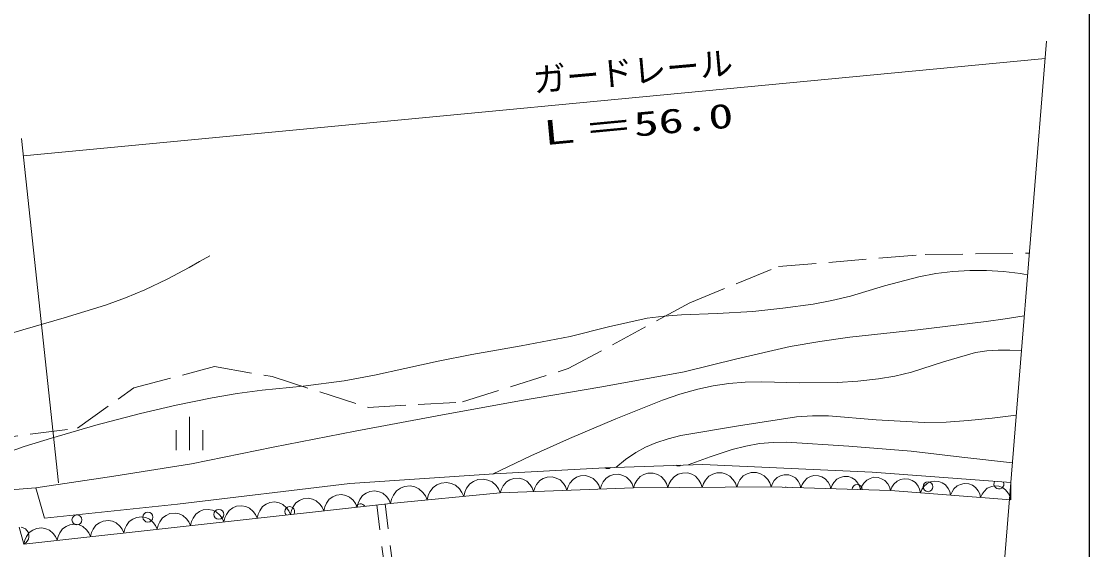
# Model space of a CAD drawing. Units: millimetres, scale not verified. Extents: x 66827 to 706827, y 1730 to 361730.
# Drawn here: x 541968 to 605827, y 280146 to 311703 of the extents above; entities that cross this region are included whole.
import ezdxf
from ezdxf.enums import TextEntityAlignment as Align

# ---------------------------------------------------------------- set-up
doc = ezdxf.new("R2010")
doc.units = ezdxf.units.MM
doc.header["$LTSCALE"] = 1000
doc.linetypes.add('USER2', pattern=[3, 2.25, -0.75])
doc.linetypes.add('USER4', pattern=[2.5, 1.5, -1])
for name, color, linetype, lineweight in [('M-TTL-BAND', 7, 'Continuous', 25), ('S-BGD', 1, 'Continuous', 13), ('S-BGD-HTXT', 6, 'Continuous', 13)]:
    doc.layers.add(name, color=color, linetype=linetype, lineweight=lineweight)
doc.styles.add('ＭＳ ゴシック', font='')
doc.styles.get('ＭＳ ゴシック').set_extended_font_data('MS Gothic')

msp = doc.modelspace()

# ---------------------------------------------------------------- linework, layer by layer
at = {"layer": 'M-TTL-BAND'}
msp.add_line((605827, 1730), (605827, 351730), dxfattribs=at)
at = {"layer": 'S-BGD'}
for p, q in [((552614, 297349), (553243, 297703)), ((550687, 296309), (551993, 297004)), ((551993, 297004), (552614, 297349)), ((549357, 295668), (550687, 296309)), ((593568, 295903), (595625, 296452)), ((595625, 296452), (596637, 296635)), ((596637, 296635), (597658, 296758)), ((597658, 296758), (598656, 296820)), ((598656, 296820), (599656, 296822)), ((599656, 296822), (600673, 296757)), ((600673, 296757), (601685, 296633)), ((601685, 296633), (601903, 296601)), ((601903, 296601), (602120, 296567)), ((548188, 295181), (549357, 295668)), ((591527, 295297), (593568, 295903)), ((546995, 294750), (548188, 295181)), ((590423, 295024), (591527, 295297)), ((544528, 293985), (546995, 294750)), ((585687, 294376), (587493, 294562)), ((587493, 294562), (589305, 294810)), ((589305, 294810), (590423, 295024)), ((542059, 293283), (544528, 293985)), ((577075, 293456), (579372, 293966)), ((579372, 293966), (580398, 294099)), ((580398, 294099), (581433, 294172)), ((581433, 294172), (583565, 294244)), ((583565, 294244), (585687, 294376)), ((595564, 293276), (599638, 293772)), ((599638, 293772), (600775, 293936)), ((600775, 293936), (601921, 294107)), ((539290, 292473), (542059, 293283)), ((574783, 292885), (577075, 293456)), ((591488, 292840), (595564, 293276)), ((571838, 292315), (574783, 292885)), ((587921, 292280), (589695, 292589)), ((589695, 292589), (591488, 292840)), ((568893, 291806), (571838, 292315)), ((584745, 291549), (587921, 292280)), ((597092, 291366), (599006, 291917)), ((599006, 291917), (599679, 292021)), ((599679, 292021), (600360, 292065)), ((600360, 292065), (601049, 292063)), ((601049, 292063), (601752, 292027)), ((564883, 290958), (566882, 291411)), ((566882, 291411), (568893, 291806)), ((581583, 290758), (584745, 291549)), ((595175, 290752), (597092, 291366)), ((561262, 290223), (563077, 290561)), ((563077, 290561), (564883, 290958)), ((576665, 289871), (581583, 290758)), ((594190, 290518), (595175, 290752)), ((558815, 289913), (561262, 290223)), ((582404, 289732), (583322, 289935)), ((583322, 289935), (584250, 290077)), ((584250, 290077), (585234, 290158)), ((585234, 290158), (586222, 290178)), ((586222, 290178), (588493, 290120)), ((588493, 290120), (590763, 290121)), ((590763, 290121), (591976, 290202)), ((591976, 290202), (593196, 290344)), ((593196, 290344), (594190, 290518)), ((553372, 289223), (554861, 289473)), ((554861, 289473), (556358, 289663)), ((556358, 289663), (558815, 289913)), ((571749, 289027), (576665, 289871)), ((580291, 289066), (581337, 289428)), ((581337, 289428), (582404, 289732)), ((549087, 288279), (551217, 288779)), ((551217, 288779), (553372, 289223)), ((566832, 288137), (571749, 289027)), ((577496, 287956), (580291, 289066)), ((546422, 287575), (549087, 288279)), ((552022, 288083), (552022, 286083)), ((561926, 287227), (566832, 288137)), ((584845, 287548), (588297, 288082)), ((588297, 288082), (589252, 288138)), ((589252, 288138), (590218, 288133)), ((590218, 288133), (593067, 287905)), ((598566, 287863), (600005, 288008)), ((600005, 288008), (601440, 288176)), ((543776, 286814), (546422, 287575)), ((574732, 286793), (577496, 287956)), ((581398, 286954), (584845, 287548)), ((593067, 287905), (595930, 287736)), ((595930, 287736), (597248, 287769)), ((597248, 287769), (598566, 287863)), ((542129, 286297), (543776, 286814)), ((551222, 287288), (551222, 286088)), ((552822, 287288), (552822, 286088)), ((557025, 286266), (561926, 287227)), ((572418, 285752), (574732, 286793)), ((579894, 286523), (580639, 286768)), ((580639, 286768), (581398, 286954)), ((540504, 285724), (542129, 286297)), ((552139, 285268), (557025, 286266)), ((578704, 285952), (579285, 286264)), ((579285, 286264), (579894, 286523)), ((583136, 285692), (584466, 286122)), ((584466, 286122), (585278, 286331)), ((585278, 286331), (586100, 286481)), ((586100, 286481), (586901, 286554)), ((586901, 286554), (587708, 286567)), ((587708, 286567), (591441, 286328)), ((591441, 286328), (595161, 286030)), ((570141, 284663), (572418, 285752)), ((577496, 285053), (578079, 285525)), ((578079, 285525), (578704, 285952)), ((581829, 285207), (583136, 285692)), ((595161, 286030), (598179, 285664)), ((598179, 285664), (601209, 285332)), ((547486, 284525), (552139, 285268)), ((570237, 284669), (576856, 285031)), ((576856, 285031), (582699, 285238)), ((582699, 285238), (592834, 284772)), ((542824, 283841), (547486, 284525)), ((561601, 284100), (570237, 284669)), ((569000, 284224), (568772, 284070)), ((569249, 284330), (569000, 284224)), ((569588, 284362), (569249, 284330)), ((569853, 284305), (569588, 284362)), ((570106, 284196), (569853, 284305)), ((570342, 283976), (570106, 284196)), ((570962, 284188), (570776, 283962)), ((571176, 284316), (570962, 284188)), ((571407, 284400), (571176, 284316)), ((571716, 284412), (571407, 284400)), ((571953, 284347), (571716, 284412)), ((572176, 284236), (571953, 284347)), ((572379, 284024), (572176, 284236)), ((572953, 284266), (572767, 284039)), ((573167, 284394), (572953, 284266)), ((573398, 284478), (573167, 284394)), ((573707, 284490), (573398, 284478)), ((573944, 284424), (573707, 284490)), ((574167, 284313), (573944, 284424)), ((574370, 284102), (574167, 284313)), ((574944, 284344), (574758, 284117)), ((575158, 284472), (574944, 284344)), ((575389, 284555), (575158, 284472)), ((575697, 284567), (575389, 284555)), ((575934, 284502), (575697, 284567)), ((576158, 284391), (575934, 284502)), ((576361, 284179), (576158, 284391)), ((576488, 283990), (576361, 284179)), ((576749, 284195), (576642, 283996)), ((576934, 284421), (576749, 284195)), ((577149, 284549), (576934, 284421)), ((577380, 284633), (577149, 284549)), ((577688, 284645), (577380, 284633)), ((577925, 284579), (577688, 284645)), ((578149, 284468), (577925, 284579)), ((578351, 284257), (578149, 284468)), ((578478, 284068), (578351, 284257)), ((578760, 284280), (578643, 284078)), ((578959, 284507), (578760, 284280)), ((579184, 284632), (578959, 284507)), ((579425, 284710), (579184, 284632)), ((579744, 284712), (579425, 284710)), ((579986, 284637), (579744, 284712)), ((580212, 284515), (579986, 284637)), ((580414, 284290), (580212, 284515)), ((580539, 284090), (580414, 284290)), ((580815, 284292), (580698, 284091)), ((581014, 284520), (580815, 284292)), ((581239, 284645), (581014, 284520)), ((581480, 284723), (581239, 284645)), ((581799, 284725), (581480, 284723)), ((582041, 284650), (581799, 284725)), ((582268, 284528), (582041, 284650)), ((582470, 284303), (582268, 284528)), ((582594, 284103), (582470, 284303)), ((582871, 284305), (582754, 284104)), ((583070, 284533), (582871, 284305)), ((583295, 284657), (583070, 284533)), ((583536, 284736), (583295, 284657)), ((583854, 284738), (583536, 284736)), ((584096, 284663), (583854, 284738)), ((584323, 284541), (584096, 284663)), ((584525, 284316), (584323, 284541)), ((584650, 284116), (584525, 284316)), ((584926, 284318), (584809, 284117)), ((585125, 284546), (584926, 284318)), ((585350, 284670), (585125, 284546)), ((585591, 284749), (585350, 284670)), ((585910, 284751), (585591, 284749)), ((586152, 284675), (585910, 284751)), ((586379, 284554), (586152, 284675)), ((586581, 284329), (586379, 284554)), ((586705, 284129), (586581, 284329)), ((586969, 284267), (586861, 284096)), ((587148, 284458), (586969, 284267)), ((587348, 284560), (587148, 284458)), ((587559, 284621), (587348, 284560)), ((587836, 284613), (587559, 284621)), ((588043, 284540), (587836, 284613)), ((588237, 284427), (588043, 284540)), ((588405, 284226), (588237, 284427)), ((588507, 284049), (588405, 284226)), ((588753, 284216), (588645, 284045)), ((588932, 284407), (588753, 284216)), ((589132, 284508), (588932, 284407)), ((589343, 284569), (589132, 284508)), ((589620, 284561), (589343, 284569)), ((589827, 284488), (589620, 284561)), ((590021, 284375), (589827, 284488)), ((590189, 284174), (590021, 284375)), ((590291, 283997), (590189, 284174)), ((590716, 284355), (590537, 284164)), ((590916, 284456), (590716, 284355)), ((591127, 284517), (590916, 284456)), ((591404, 284509), (591127, 284517)), ((591611, 284436), (591404, 284509)), ((591805, 284323), (591611, 284436)), ((591973, 284122), (591805, 284323)), ((592500, 284303), (592321, 284112)), ((592700, 284405), (592500, 284303)), ((592911, 284465), (592700, 284405)), ((592834, 284772), (601107, 284152)), ((593188, 284457), (592911, 284465)), ((593395, 284385), (593188, 284457)), ((593589, 284272), (593395, 284385)), ((593757, 284070), (593589, 284272)), ((594316, 284238), (594125, 284054)), ((594522, 284330), (594316, 284238)), ((594739, 284381), (594522, 284330)), ((595017, 284359), (594739, 284381)), ((595223, 284275), (595017, 284359)), ((595412, 284151), (595223, 284275)), ((596319, 284188), (596113, 284096)), ((596536, 284239), (596319, 284188)), ((596814, 284217), (596536, 284239)), ((597020, 284133), (596814, 284217)), ((533309, 283066), (542824, 283841)), ((542824, 283841), (543341, 282032)), ((551304, 282859), (561601, 284100)), ((562796, 283620), (562570, 283519)), ((563105, 283654), (562796, 283620)), ((563347, 283605), (563105, 283654)), ((563579, 283510), (563347, 283605)), ((564399, 283656), (564208, 283396)), ((564627, 283810), (564399, 283656)), ((564876, 283916), (564627, 283810)), ((565215, 283949), (564876, 283916)), ((565480, 283891), (565215, 283949)), ((565732, 283782), (565480, 283891)), ((565968, 283562), (565732, 283782)), ((566120, 283361), (565968, 283562)), ((566395, 283602), (566289, 283377)), ((566585, 283863), (566395, 283602)), ((566813, 284017), (566585, 283863)), ((567063, 284123), (566813, 284017)), ((567401, 284155), (567063, 284123)), ((567666, 284098), (567401, 284155)), ((567919, 283989), (567666, 284098)), ((568155, 283769), (567919, 283989)), ((568306, 283568), (568155, 283769)), ((568412, 283324), (568306, 283568)), ((568476, 283584), (568412, 283324)), ((568581, 283809), (568476, 283584)), ((568772, 284070), (568581, 283809)), ((570493, 283775), (570342, 283976)), ((570599, 283531), (570493, 283775)), ((578562, 283841), (570599, 283531)), ((570669, 283763), (570599, 283531)), ((570776, 283962), (570669, 283763)), ((572506, 283835), (572379, 284024)), ((572590, 283609), (572506, 283835)), ((572660, 283841), (572590, 283609)), ((572767, 284039), (572660, 283841)), ((574497, 283912), (574370, 284102)), ((574580, 283686), (574497, 283912)), ((574651, 283918), (574580, 283686)), ((574758, 284117), (574651, 283918)), ((576571, 283764), (576488, 283990)), ((576642, 283996), (576571, 283764)), ((578562, 283841), (578478, 284068)), ((578643, 284078), (578562, 283841)), ((586784, 283893), (578562, 283841)), ((580617, 283854), (580539, 284090)), ((580698, 284091), (580617, 283854)), ((582673, 283867), (582594, 284103)), ((582754, 284104), (582673, 283867)), ((584728, 283880), (584650, 284116)), ((584809, 284117), (584728, 283880)), ((586784, 283893), (586705, 284129)), ((586861, 284096), (586784, 283893)), ((593920, 283686), (586784, 283893)), ((588568, 283841), (588507, 284049)), ((588645, 284045), (588568, 283841)), ((590352, 283790), (590291, 283997)), ((590429, 283993), (590352, 283790)), ((590537, 284164), (590429, 283993)), ((592075, 283945), (591973, 284122)), ((592136, 283738), (592075, 283945)), ((592213, 283941), (592136, 283738)), ((592321, 284112), (592213, 283941)), ((593859, 283893), (593757, 284070)), ((593920, 283686), (593859, 283893)), ((594008, 283887), (593920, 283686)), ((601107, 283118), (593920, 283686)), ((594125, 284054), (594008, 283887)), ((595572, 283940), (595412, 284151)), ((595666, 283756), (595572, 283940)), ((595717, 283544), (595666, 283756)), ((595805, 283745), (595717, 283544)), ((595922, 283912), (595805, 283745)), ((596113, 284096), (595922, 283912)), ((597209, 284009), (597020, 284133)), ((597369, 283798), (597209, 284009)), ((597462, 283614), (597369, 283798)), ((597514, 283402), (597462, 283614)), ((597602, 283603), (597514, 283402)), ((597719, 283770), (597602, 283603)), ((597910, 283954), (597719, 283770)), ((598116, 284046), (597910, 283954)), ((598332, 284097), (598116, 284046)), ((598611, 284075), (598332, 284097)), ((598817, 283990), (598611, 284075)), ((599006, 283867), (598817, 283990)), ((599165, 283655), (599006, 283867)), ((599259, 283472), (599165, 283655)), ((599516, 283628), (599399, 283461)), ((599707, 283812), (599516, 283628)), ((599913, 283904), (599707, 283812)), ((600129, 283954), (599913, 283904)), ((600408, 283932), (600129, 283954)), ((600614, 283848), (600408, 283932)), ((600803, 283725), (600614, 283848)), ((600962, 283513), (600803, 283725)), ((601107, 284152), (601107, 283118)), ((564039, 282911), (542125, 280482)), ((556819, 282957), (556594, 282857)), ((557128, 282992), (556819, 282957)), ((557370, 282943), (557128, 282992)), ((557603, 282848), (557370, 282943)), ((558380, 282934), (558210, 282693)), ((558586, 283078), (558380, 282934)), ((558811, 283178), (558586, 283078)), ((559120, 283212), (558811, 283178)), ((559363, 283164), (559120, 283212)), ((559595, 283068), (559363, 283164)), ((559814, 282871), (559595, 283068)), ((560202, 282914), (560109, 282707)), ((560372, 283155), (560202, 282914)), ((560578, 283298), (560372, 283155)), ((560804, 283399), (560578, 283298)), ((561112, 283433), (560804, 283399)), ((561355, 283385), (561112, 283433)), ((561587, 283289), (561355, 283385)), ((561806, 283092), (561587, 283289)), ((561947, 282911), (561806, 283092)), ((562047, 282690), (561947, 282911)), ((562101, 282928), (562047, 282690)), ((562194, 283135), (562101, 282928)), ((562364, 283375), (562194, 283135)), ((562570, 283519), (562364, 283375)), ((563798, 283313), (563579, 283510)), ((563939, 283132), (563798, 283313)), ((564039, 282911), (563939, 283132)), ((570599, 283531), (564039, 282911)), ((564103, 283170), (564039, 282911)), ((564208, 283396), (564103, 283170)), ((566226, 283118), (566120, 283361)), ((566289, 283377), (566226, 283118)), ((599310, 283260), (599259, 283472)), ((599399, 283461), (599310, 283260)), ((601056, 283330), (600962, 283513)), ((601107, 283118), (601056, 283330)), ((543341, 282032), (551304, 282859)), ((550843, 282295), (550617, 282194)), ((551152, 282329), (550843, 282295)), ((551394, 282280), (551152, 282329)), ((551626, 282185), (551394, 282280)), ((552403, 282271), (552233, 282031)), ((552609, 282415), (552403, 282271)), ((552835, 282516), (552609, 282415)), ((553144, 282550), (552835, 282516)), ((553386, 282501), (553144, 282550)), ((553619, 282406), (553386, 282501)), ((553837, 282208), (553619, 282406)), ((554395, 282492), (554226, 282251)), ((554601, 282636), (554395, 282492)), ((554827, 282737), (554601, 282636)), ((555136, 282771), (554827, 282737)), ((555378, 282722), (555136, 282771)), ((555611, 282627), (555378, 282722)), ((555829, 282429), (555611, 282627)), ((555970, 282248), (555829, 282429)), ((556125, 282265), (556070, 282027)), ((556218, 282472), (556125, 282265)), ((556388, 282713), (556218, 282472)), ((556594, 282857), (556388, 282713)), ((557821, 282650), (557603, 282848)), ((557962, 282469), (557821, 282650)), ((558063, 282248), (557962, 282469)), ((558117, 282486), (558063, 282248)), ((558210, 282693), (558117, 282486)), ((559955, 282690), (559814, 282871)), ((560055, 282469), (559955, 282690)), ((560109, 282707), (560055, 282469)), ((544866, 281633), (544641, 281532)), ((545175, 281667), (544866, 281633)), ((545418, 281618), (545175, 281667)), ((546633, 281753), (546427, 281609)), ((546859, 281853), (546633, 281753)), ((547167, 281888), (546859, 281853)), ((547410, 281839), (547167, 281888)), ((547642, 281744), (547410, 281839)), ((547861, 281546), (547642, 281744)), ((548419, 281830), (548249, 281589)), ((548625, 281974), (548419, 281830)), ((548851, 282074), (548625, 281974)), ((549160, 282108), (548851, 282074)), ((549402, 282060), (549160, 282108)), ((549634, 281964), (549402, 282060)), ((549853, 281767), (549634, 281964)), ((549994, 281586), (549853, 281767)), ((550241, 281810), (550148, 281603)), ((550411, 282051), (550241, 281810)), ((550617, 282194), (550411, 282051)), ((551845, 281988), (551626, 282185)), ((551986, 281807), (551845, 281988)), ((552086, 281586), (551986, 281807)), ((552140, 281824), (552086, 281586)), ((552233, 282031), (552140, 281824)), ((553978, 282027), (553837, 282208)), ((554078, 281807), (553978, 282027)), ((554133, 282045), (554078, 281807)), ((554226, 282251), (554133, 282045)), ((556070, 282027), (555970, 282248)), ((542125, 280482), (541827, 281485)), ((542069, 281450), (541954, 281479)), ((542209, 281385), (542069, 281450)), ((542302, 281293), (542209, 281385)), ((542443, 281167), (542273, 280927)), ((542374, 281186), (542302, 281293)), ((542421, 281031), (542374, 281186)), ((542418, 280902), (542421, 281031)), ((542649, 281311), (542443, 281167)), ((542874, 281412), (542649, 281311)), ((543183, 281446), (542874, 281412)), ((543425, 281397), (543183, 281446)), ((543658, 281302), (543425, 281397)), ((543876, 281104), (543658, 281302)), ((544017, 280923), (543876, 281104)), ((544265, 281147), (544172, 280940)), ((544435, 281388), (544265, 281147)), ((544641, 281532), (544435, 281388)), ((545650, 281523), (545418, 281618)), ((545868, 281325), (545650, 281523)), ((546010, 281144), (545868, 281325)), ((546110, 280923), (546010, 281144)), ((546164, 281161), (546110, 280923)), ((546257, 281368), (546164, 281161)), ((546427, 281609), (546257, 281368)), ((548002, 281365), (547861, 281546)), ((548102, 281144), (548002, 281365)), ((548156, 281382), (548102, 281144)), ((548249, 281589), (548156, 281382)), ((550094, 281365), (549994, 281586)), ((550148, 281603), (550094, 281365)), ((542180, 280720), (542125, 280482)), ((542125, 280482), (542230, 280554)), ((542273, 280927), (542180, 280720)), ((542230, 280554), (542309, 280643)), ((542309, 280643), (542391, 280773)), ((542391, 280773), (542418, 280902)), ((544118, 280703), (544017, 280923)), ((544172, 280940), (544118, 280703))]:
    msp.add_line(p, q, dxfattribs=at)
at = {"layer": 'S-BGD', "linetype": 'USER2'}
for p, q in [((587237, 297058), (595996, 297780)), ((595996, 297780), (602225, 297853)), ((581927, 294889), (587237, 297058)), ((574662, 290958), (581927, 294889)), ((548700, 289813), (553514, 291082)), ((553514, 291082), (556954, 290485)), ((568342, 288967), (574662, 290958)), ((556954, 290485), (562702, 288644)), ((545316, 287400), (548700, 289813)), ((562702, 288644), (568342, 288967)), ((539518, 286653), (545316, 287400))]:
    msp.add_line(p, q, dxfattribs=at)
at = {"layer": 'S-BGD', "linetype": 'USER4'}
for p, q in [((563211, 282819), (564127, 275587)), ((563708, 282874), (564623, 275650))]:
    msp.add_line(p, q, dxfattribs=at)
at = {"layer": 'S-BGD'}
for centre in [(596165, 283906), (549531, 282089), (553771, 282254), (545292, 281923)]:
    msp.add_circle(centre, 298, dxfattribs=at)
for centre, start, end in [((577005, 285282), 237.49822, 306.62944), ((581244, 285447), 242.91787, 301.13671), ((600404, 284071), 149.16225, 22.25916), ((543089, 283961), 203.64995, 211.2692), ((587686, 283575), 76.13583, 100.54365), ((591925, 283740), 359.07351, 177.60597), ((558010, 282419), 330.32445, 222.32588), ((562249, 282584), 31.59772, 161.0526)]:
    msp.add_arc(centre, 298, start, end, dxfattribs=at)
at = {"layer": 'S-BGD-HTXT'}
for p, q in [((597708, 242190), (603253, 310528)), ((603169, 309483), (542091, 303675)), ((541982, 304702), (544181, 284130))]:
    msp.add_line(p, q, dxfattribs=at)

# ---------------------------------------------------------------- texts
at = {"layer": 'S-BGD-HTXT', "style": 'ＭＳ ゴシック'}
msp.add_text('ガードレール', height=1466, rotation=5.1, dxfattribs=at).set_placement((572652, 307017), align=Align.BOTTOM_LEFT)
at = {"layer": 'S-BGD-HTXT', "style": 'ＭＳ ゴシック', "width": 1.5}
msp.add_text('Ｌ＝56.0', height=1466, rotation=5.4, dxfattribs=at).set_placement((572700, 303811), align=Align.BOTTOM_LEFT)

doc.saveas('drawing.dxf')
